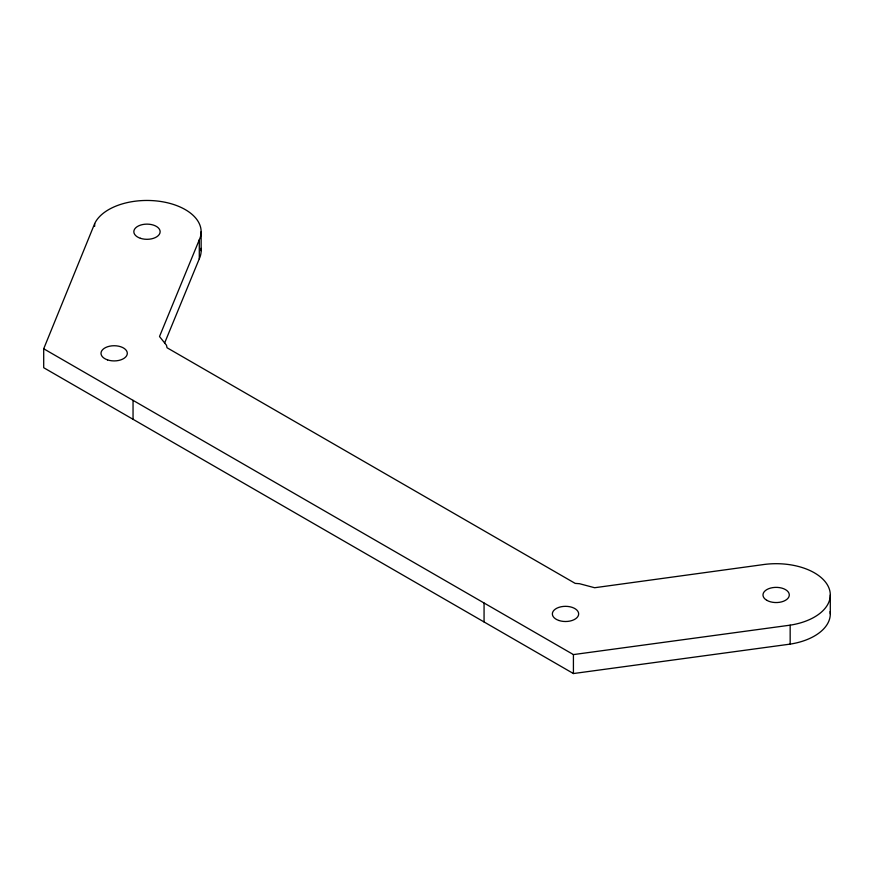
<?xml version="1.0" encoding="UTF-8"?>
<svg xmlns="http://www.w3.org/2000/svg" width="874" height="874" viewBox="0 0 874 874"><rect width="100%" height="100%" fill="white"/><g stroke="black" fill="none" stroke-linecap="round" stroke-linejoin="round"><path stroke-width="1.31" d="M830.147 611.582A54.155 31.267 0 0 1 790.162 644.116L573.42 673.548L43.7 367.714L43.7 348.77L94.665 223.635A54.155 31.267 0 0 1 161.002 201.523A54.155 31.267 0 0 1 199.294 239.815L199.294 258.77L164.673 342.914M199.294 239.815L159.505 336.523L166.475 345.241L167.043 347.754L575.179 583.384L579.528 583.712L594.626 587.732L762.128 564.757A54.155 31.267 0 0 1 828.454 586.869A54.155 31.267 0 0 1 790.162 625.161L573.42 654.593L43.7 348.77M830.3 594.965L830.3 613.919M790.162 625.161L790.162 644.116M573.42 654.593L573.42 673.548M484.065 603.005L484.065 621.96M201.14 231.719L201.14 250.674M133.045 400.347L133.045 419.302M94.665 223.635L94.665 226.333M200.998 248.347A54.155 31.267 0 0 1 199.294 258.77M107.578 359.902A13.154 7.593 0 0 0 127.309 353.325A13.154 7.593 0 0 0 107.578 346.749A13.154 7.593 0 0 0 107.578 359.902M558.934 620.496A13.154 7.593 0 0 0 578.664 613.919A13.154 7.593 0 0 0 558.934 607.343A13.154 7.593 0 0 0 558.934 620.496M766.837 600.329A13.154 7.593 0 0 0 788.851 596.931A13.154 7.593 0 0 0 772.736 587.623A13.154 7.593 0 0 0 766.837 600.329M140.408 238.296A13.154 7.593 0 0 0 160.139 231.719A13.154 7.593 0 0 0 140.408 225.142A13.154 7.593 0 0 0 140.408 238.296"/></g></svg>
